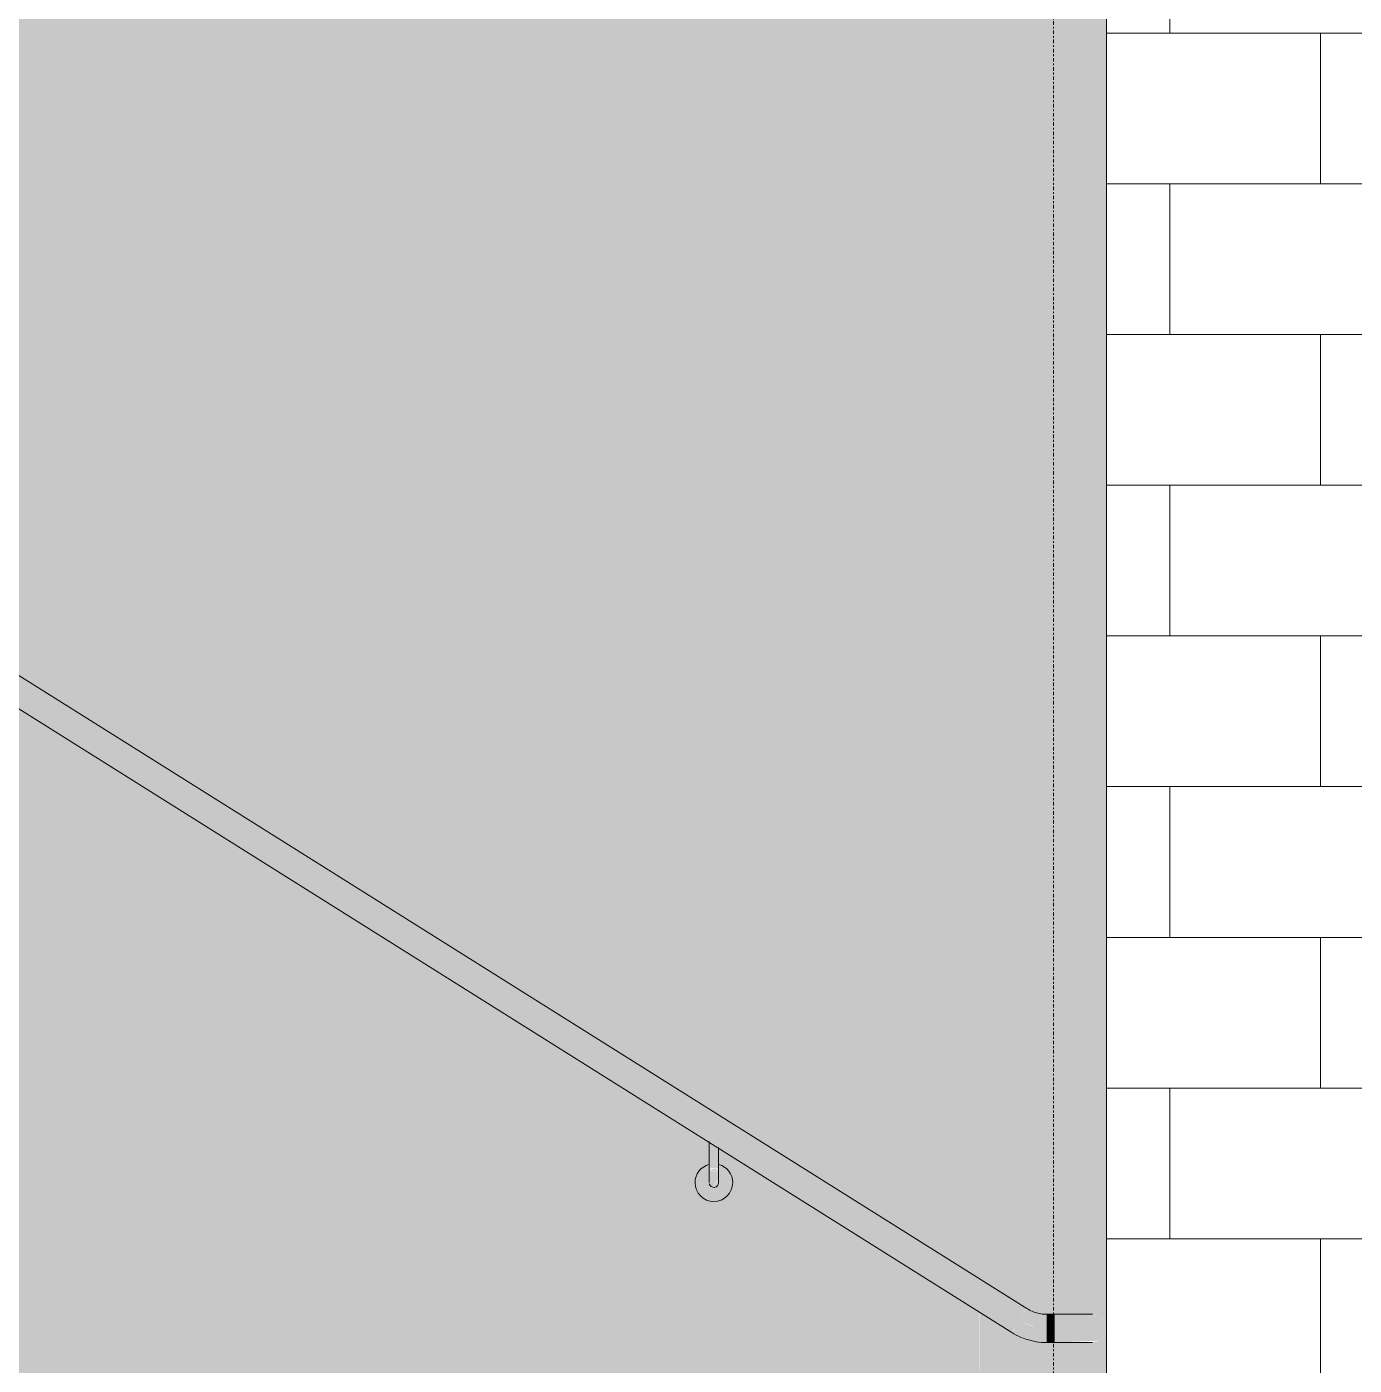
# Model space of a CAD drawing. Header units: inches. Extents: x 9594 to 15314, y -314 to 660.
# Drawn here: x 13416 to 13486.5, y -118.7 to -47.7 of the extents above; entities that cross this region are included whole.
import ezdxf

# ---------------------------------------------------------------- set-up
doc = ezdxf.new("R2010")
doc.units = ezdxf.units.IN
doc.header["$MEASUREMENT"] = 0
doc.linetypes.add('Dash Dot 3_16_', pattern=[0.3125, 0.1875, -0.0625, 0, -0.0625])
for name, color, linetype, lineweight in [('0-5', 50, 'Continuous', 5), ('0-6', 250, 'Continuous', 50), ('A-ANNO-SYMB-1', 150, 'Dash Dot 3_16_', 9), ('A-FLOR-HRAL-1', 7, 'Continuous', 9), ('A-WALL-PATT-3', 55, 'Continuous', 9), ('I-WALL-1', 10, 'Continuous', 13), ('I-WALL-2', 50, 'Continuous', 5), ('I-WALL-3', 7, 'Continuous', 9)]:
    doc.layers.add(name, color=color, linetype=linetype, lineweight=lineweight)

# ---------------------------------------------------------------- blocks, each defined once
blk = doc.blocks.new('Railing - Handrail - Bracket-2362674-BUILDING SECTION - NORTH_SOUTH AT ELEVATOR AND COURTYARD - LOOKING EAST')
at = {"layer": 'A-FLOR-HRAL-1'}
blk.add_hatch(color=256, dxfattribs=at).paths.add_polyline_path([(-3667.634, -108.263), (-3667.167, -108.246), (-3667.209, -107.145), (-3667.542, -106.915), (-3667.667, -106.878), (-3667.659, -108.263)], flags=0)
h = blk.add_hatch(color=256, dxfattribs=at)
h.paths.add_polyline_path([(-3667.167, -108.263), (-3667.231, -108.306), (-3667.176, -108.273)], flags=0)
h.paths.add_polyline_path([(-3667.417, -110.013), (-3667.159, -109.979), (-3666.917, -109.879), (-3666.71, -109.721), (-3666.551, -109.513), (-3666.452, -109.272), (-3666.417, -109.013), (-3666.452, -108.755), (-3666.551, -108.513), (-3666.71, -108.306), (-3666.917, -108.147), (-3667.167, -108.048), (-3667.17, -109.017), (-3667.25, -109.159), (-3667.47, -109.229), (-3667.659, -109.078), (-3667.667, -108.69), (-3667.676, -108.048), (-3667.917, -108.147), (-3668.125, -108.306), (-3668.284, -108.513), (-3668.383, -108.755), (-3668.417, -109.013), (-3668.383, -109.272), (-3668.284, -109.513), (-3668.125, -109.721), (-3667.917, -109.879), (-3667.676, -109.979)], flags=0)
h = blk.add_hatch(color=256, dxfattribs=at)
h.paths.add_polyline_path([(-3667.47, -109.229), (-3667.25, -109.159), (-3667.167, -109.013), (-3667.167, -108.904), (-3667.417, -109.152), (-3667.667, -108.904), (-3667.659, -109.078), (-3667.55, -109.165)], flags=0)
h.paths.add_polyline_path([(-3667.417, -109.152), (-3667.167, -108.826), (-3667.205, -108.306), (-3667.353, -108.478), (-3667.634, -108.306), (-3667.667, -108.306), (-3667.643, -108.926), (-3667.47, -109.096)], flags=0)
h.paths.add_polyline_path([(-3667.353, -108.478), (-3667.241, -108.263), (-3667.578, -108.306), (-3667.417, -108.429)], flags=0)
for p, q in [((-3667.667, -106.82), (-3667.667, -108.263)), ((-3667.167, -108.263), (-3667.167, -107.145))]:
    blk.add_line(p, q, dxfattribs=at)
at = {"layer": 'A-FLOR-HRAL-1', "flags": 128}
for points in [[(-3667.667, -108.263), (-3667.667, -108.293), (-3667.667, -108.323), (-3667.667, -108.353), (-3667.667, -108.383), (-3667.667, -108.412), (-3667.667, -108.442), (-3667.667, -108.471), (-3667.667, -108.499), (-3667.667, -108.528), (-3667.667, -108.555), (-3667.667, -108.583), (-3667.667, -108.61), (-3667.667, -108.636), (-3667.667, -108.662), (-3667.667, -108.687), (-3667.667, -108.711), (-3667.667, -108.735), (-3667.667, -108.758), (-3667.667, -108.78), (-3667.667, -108.801), (-3667.667, -108.822), (-3667.667, -108.841), (-3667.667, -108.86), (-3667.667, -108.878), (-3667.667, -108.895), (-3667.667, -108.91), (-3667.667, -108.925), (-3667.667, -108.939), (-3667.667, -108.951), (-3667.667, -108.962), (-3667.667, -108.973), (-3667.667, -108.982), (-3667.667, -108.99), (-3667.667, -108.997), (-3667.667, -109.003), (-3667.667, -109.007), (-3667.667, -109.01), (-3667.667, -109.012), (-3667.667, -109.013)], [(-3667.167, -109.013), (-3667.167, -109.013), (-3667.167, -109.011), (-3667.167, -109.008), (-3667.167, -109.004), (-3667.167, -108.998), (-3667.167, -108.992), (-3667.167, -108.984), (-3667.167, -108.975), (-3667.167, -108.965), (-3667.167, -108.954), (-3667.167, -108.942), (-3667.167, -108.929), (-3667.167, -108.914), (-3667.167, -108.899), (-3667.167, -108.882), (-3667.167, -108.865), (-3667.167, -108.847), (-3667.167, -108.827), (-3667.167, -108.807), (-3667.167, -108.786), (-3667.167, -108.764), (-3667.167, -108.741), (-3667.167, -108.718), (-3667.167, -108.694), (-3667.167, -108.669), (-3667.167, -108.643), (-3667.167, -108.617), (-3667.167, -108.59), (-3667.167, -108.563), (-3667.167, -108.535), (-3667.167, -108.507), (-3667.167, -108.478), (-3667.167, -108.45), (-3667.167, -108.42), (-3667.167, -108.391), (-3667.167, -108.361), (-3667.167, -108.331), (-3667.167, -108.302), (-3667.167, -108.272), (-3667.167, -108.263)]]:
    blk.add_lwpolyline(points, dxfattribs=at)
at = {"layer": 'A-FLOR-HRAL-1'}
for radius, start, end in [(1, 105, 180), (1, 0, 75), (1, 180, 360), (0.25, 195, 0)]:
    blk.add_arc((-3667.417, -109.013), radius, start, end, dxfattribs=at)
blk = doc.blocks.new('Railing - Railing-2388294-BUILDING SECTION - NORTH_SOUTH AT ELEVATOR AND COURTYARD - LOOKING EAST')
blk.add_blockref('Railing - Handrail - Bracket-2362674-BUILDING SECTION - NORTH_SOUTH AT ELEVATOR AND COURTYARD - LOOKING EAST', (0, 0))
blk = doc.blocks.new('Top Rail Type - Top Rail_Internal_-2388295-BUILDING SECTION - NORTH_SOUTH AT ELEVATOR AND COURTYARD - LOOKING EAST')
at = {"layer": 'A-FLOR-HRAL-1'}
for points in [[(-3651.21, -116.329), (-3650.825, -115.685), (-3759.85, -47.237), (-3760.235, -47.851), (-3651.314, -116.264)], [(-3651.609, -116.964), (-3651.21, -116.329), (-3760.237, -47.853), (-3760.62, -48.494), (-3758.417, -49.837), (-3758.228, -49.944), (-3757.81, -50.259), (-3712.98, -78.376), (-3712.79, -78.483), (-3712.587, -78.664), (-3667.533, -106.919), (-3667.301, -107.065), (-3667.167, -107.192), (-3651.644, -116.942)], [(-3649.748, -116.75), (-3649.748, -116), (-3650.379, -115.88), (-3650.825, -115.715), (-3651.21, -116.329), (-3650.409, -116.657), (-3650.185, -116.688)], [(-3649.748, -117.5), (-3649.748, -116.75), (-3650.522, -116.637), (-3651.21, -116.329), (-3651.596, -116.97), (-3650.652, -117.367), (-3649.827, -117.488)], [(-3649.324, -116.75), (-3649.324, -116), (-3649.748, -116.026), (-3649.748, -116.75)], [(-3648.642, -116.75), (-3646.574, -116.75), (-3646.633, -116.475), (-3646.705, -116.356), (-3646.762, -116.321), (-3646.841, -116.183), (-3647.051, -116.074), (-3647.379, -116.018), (-3648.379, -116.018), (-3649.324, -116.026), (-3649.324, -116.75), (-3648.798, -116.75)], [(-3649.6, -117.5), (-3649.324, -117.474), (-3649.324, -116.75), (-3649.748, -116.75), (-3649.748, -117.5)]]:
    blk.add_hatch(color=256, dxfattribs=at).paths.add_polyline_path(points, flags=0)
h = blk.add_hatch(color=256, dxfattribs=at)
h.paths.add_polyline_path([(-3649.324, -117.5), (-3646.949, -117.4), (-3646.785, -117.254), (-3646.762, -117.179), (-3646.662, -117.096), (-3646.582, -116.813), (-3646.599, -116.75), (-3649.324, -116.75), (-3649.324, -117.489)], flags=0)
h.paths.add_polyline_path([(-3648.298, -117.498), (-3648.58, -117.489), (-3648.379, -117.498)], flags=0)
for p, q in [((-3650.812, -115.694), (-3759.836, -47.215)), ((-3760.634, -48.486), (-3651.609, -116.964)), ((-3649.324, -116), (-3649.748, -116)), ((-3649.748, -117.5), (-3649.324, -117.5))]:
    blk.add_line(p, q, dxfattribs=at)
at = {"layer": 'A-FLOR-HRAL-1', "flags": 128}
for points in [[(-3649.748, -116), (-3649.828, -115.998), (-3649.908, -115.994), (-3649.987, -115.986), (-3650.066, -115.974), (-3650.145, -115.96), (-3650.223, -115.943), (-3650.3, -115.922), (-3650.377, -115.898), (-3650.452, -115.872), (-3650.527, -115.842), (-3650.6, -115.81), (-3650.671, -115.774), (-3650.741, -115.736), (-3650.81, -115.695), (-3650.812, -115.694)], [(-3647.324, -116), (-3647.325, -116), (-3647.33, -116), (-3647.338, -116), (-3647.349, -116), (-3647.364, -116), (-3647.381, -116), (-3647.402, -116), (-3647.425, -116), (-3647.452, -116), (-3647.482, -116), (-3647.514, -116), (-3647.55, -116), (-3647.588, -116), (-3647.629, -116), (-3647.673, -116), (-3647.72, -116), (-3647.769, -116), (-3647.82, -116), (-3647.874, -116), (-3647.93, -116), (-3647.989, -116), (-3648.049, -116), (-3648.112, -116), (-3648.177, -116), (-3648.243, -116), (-3648.311, -116), (-3648.381, -116), (-3648.452, -116), (-3648.525, -116), (-3648.599, -116), (-3648.674, -116), (-3648.75, -116), (-3648.827, -116), (-3648.905, -116), (-3648.984, -116), (-3649.063, -116), (-3649.142, -116), (-3649.222, -116), (-3649.302, -116), (-3649.324, -116)], [(-3651.609, -116.964), (-3651.489, -117.036), (-3651.367, -117.103), (-3651.241, -117.165), (-3651.113, -117.223), (-3650.983, -117.275), (-3650.851, -117.321), (-3650.718, -117.363), (-3650.582, -117.399), (-3650.446, -117.43), (-3650.308, -117.455), (-3650.17, -117.474), (-3650.03, -117.489), (-3649.891, -117.497), (-3649.751, -117.5), (-3649.748, -117.5)], [(-3649.324, -117.5), (-3649.244, -117.5), (-3649.164, -117.5), (-3649.084, -117.5), (-3649.005, -117.5), (-3648.926, -117.5), (-3648.848, -117.5), (-3648.771, -117.5), (-3648.695, -117.5), (-3648.619, -117.5), (-3648.545, -117.5), (-3648.472, -117.5), (-3648.4, -117.5), (-3648.33, -117.5), (-3648.261, -117.5), (-3648.194, -117.5), (-3648.129, -117.5), (-3648.066, -117.5), (-3648.005, -117.5), (-3647.946, -117.5), (-3647.889, -117.5), (-3647.834, -117.5), (-3647.782, -117.5), (-3647.733, -117.5), (-3647.685, -117.5), (-3647.641, -117.5), (-3647.599, -117.5), (-3647.56, -117.5), (-3647.524, -117.5), (-3647.49, -117.5), (-3647.46, -117.5), (-3647.432, -117.5), (-3647.408, -117.5), (-3647.386, -117.5), (-3647.368, -117.5), (-3647.353, -117.5), (-3647.341, -117.5), (-3647.332, -117.5), (-3647.326, -117.5), (-3647.324, -117.5), (-3647.324, -117.5)]]:
    blk.add_lwpolyline(points, dxfattribs=at)
blk = doc.blocks.new('CTR - 1st Phase -Stairs _ Elevators_rvt-2-BUILDING SECTION - NORTH_SOUTH AT ELEVATOR AND COURTYARD - LOOKING EAST')
at = {"layer": 'A-WALL-PATT-3'}
h = blk.add_hatch(dxfattribs=at)
h.set_pattern_fill('FP_71', color=256, style=0, pattern_type=2)
h.set_pattern_definition([(0, (-3819.324, -208), (0, 8), []), (90, (-3819.324, -208), (-8, 8), [8, -8])])
h.paths.add_polyline_path([(-3819.324, -166.006), (-3587.324, -166), (-3587.324, -162), (-3599.324, -162), (-3599.324, -166), (-3819.324, -166)], flags=0)
h.paths.add_polyline_path([(-3771.324, -152), (-3771.324, -88.875), (-3819.324, -88.875), (-3819.324, -152), (-3803.898, -152)], flags=0)
h.paths.add_polyline_path([(-3646.574, -152), (-3587.324, -152), (-3587.324, -12.875), (-3650.324, -12.875), (-3650.324, -13.25), (-3646.574, -13.25), (-3646.574, -143.041)], flags=0)
h.paths.add_polyline_path([(-3774.348, -47.284), (-3774.261, -47.23), (-3774.307, -47.23), (-3774.32, -47.248)], flags=0)
h.paths.add_polyline_path([(-3784.643, -40.018), (-3784.643, -40.002), (-3784.442, -40.011)], flags=0)
h.paths.add_polyline_path([(-3771.574, -76), (-3771.324, -76), (-3771.324, -48.409), (-3773.838, -48.378), (-3774.182, -48.226), (-3774.238, -48.161), (-3774.261, -48.088), (-3774.364, -47.996), (-3774.429, -47.807), (-3774.432, -47.534), (-3774.363, -47.319), (-3774.398, -47.319), (-3774.433, -47.18), (-3774.449, -44.909), (-3774.423, -42.92), (-3774.348, -42.463), (-3774.265, -42.254), (-3774.074, -41.934), (-3773.824, -41.63), (-3773.671, -41.5), (-3785.837, -41.47), (-3786.182, -41.317), (-3786.237, -41.254), (-3786.261, -41.179), (-3786.363, -41.09), (-3786.429, -40.902), (-3786.427, -40.584), (-3786.36, -40.404), (-3786.284, -40.335), (-3786.261, -40.321), (-3786.182, -40.183), (-3785.984, -40.077), (-3785.643, -40.018), (-3784.643, -40.018), (-3782.949, -40), (-3771.673, -39.977), (-3771.324, -39.903), (-3771.324, 0), (-3819.324, 0), (-3819.324, -76), (-3771.694, -76)], flags=0)
h.paths.add_polyline_path([(-3772.643, -46.927), (-3771.324, -46.909), (-3771.324, -41.771), (-3772.949, -42.841), (-3772.974, -43.068), (-3772.949, -43.068), (-3772.949, -46.915), (-3772.725, -46.924)], flags=0)
h.paths.add_polyline_path([(-3772.643, -46.927), (-3772.643, -46.911), (-3772.474, -46.921)], flags=0)
h.paths.add_polyline_path([(-3772.96, -43.068), (-3772.946, -42.92), (-3772.931, -42.947), (-3772.949, -43.021)], flags=0)
at = {"layer": 'I-WALL-1'}
h = blk.add_hatch(color=256, dxfattribs=at)
h.paths.add_polyline_path([(-3771.324, -152), (-3674.991, -152), (-3771.324, -91.494), (-3771.324, -143.041)], flags=0)
h.paths.add_polyline_path([(-3653.324, -152), (-3653.336, -115.88), (-3667.167, -107.192), (-3667.159, -108.048), (-3666.917, -108.147), (-3666.71, -108.306), (-3666.551, -108.513), (-3666.452, -108.755), (-3666.417, -109.013), (-3666.452, -109.272), (-3666.551, -109.513), (-3666.71, -109.721), (-3666.917, -109.879), (-3667.159, -109.979), (-3667.417, -110.013), (-3667.676, -109.979), (-3667.917, -109.879), (-3668.125, -109.721), (-3668.284, -109.513), (-3668.383, -109.272), (-3668.417, -109.013), (-3668.383, -108.755), (-3668.284, -108.513), (-3668.125, -108.306), (-3667.917, -108.147), (-3667.667, -108.013), (-3667.667, -106.878), (-3712.605, -78.653), (-3712.596, -79.508), (-3712.355, -79.608), (-3712.148, -79.767), (-3711.989, -79.974), (-3711.889, -80.215), (-3711.855, -80.474), (-3711.889, -80.733), (-3711.989, -80.974), (-3712.148, -81.181), (-3712.355, -81.34), (-3712.596, -81.44), (-3712.855, -81.474), (-3713.114, -81.44), (-3713.355, -81.34), (-3713.562, -81.181), (-3713.721, -80.974), (-3713.821, -80.733), (-3713.855, -80.474), (-3713.821, -80.215), (-3713.721, -79.974), (-3713.562, -79.767), (-3713.355, -79.608), (-3713.105, -79.474), (-3713.105, -78.338), (-3758.042, -50.113), (-3758.034, -50.969), (-3757.792, -51.069), (-3757.585, -51.228), (-3757.426, -51.435), (-3757.327, -51.676), (-3757.292, -51.935), (-3757.327, -52.194), (-3757.426, -52.435), (-3757.585, -52.642), (-3757.81, -52.808), (-3758.034, -52.901), (-3758.292, -52.935), (-3758.551, -52.901), (-3758.792, -52.801), (-3759, -52.642), (-3759.159, -52.435), (-3759.258, -52.194), (-3759.292, -51.935), (-3759.258, -51.676), (-3759.159, -51.435), (-3759, -51.228), (-3758.792, -51.069), (-3758.542, -50.935), (-3758.551, -49.794), (-3760.841, -48.401), (-3760.9, -48.409), (-3771.324, -48.409), (-3771.324, -82.909), (-3760.824, -82.909), (-3760.574, -82.976), (-3760.47, -83.056), (-3760.341, -83.28), (-3760.341, -83.539), (-3760.47, -83.763), (-3760.574, -83.842), (-3760.824, -83.909), (-3761.824, -83.909), (-3761.824, -84.909), (-3761.074, -84.909), (-3761.074, -88.409), (-3761.824, -88.409), (-3761.824, -89.818), (-3749.824, -89.818), (-3749.574, -89.885), (-3749.47, -89.965), (-3749.341, -90.189), (-3749.341, -90.448), (-3749.47, -90.672), (-3749.574, -90.751), (-3749.824, -90.818), (-3750.824, -90.818), (-3750.824, -91.818), (-3750.074, -91.818), (-3750.074, -95.318), (-3750.824, -95.318), (-3750.824, -96.727), (-3738.824, -96.727), (-3738.574, -96.794), (-3738.47, -96.874), (-3738.341, -97.098), (-3738.341, -97.357), (-3738.47, -97.581), (-3738.574, -97.66), (-3738.824, -97.727), (-3739.824, -97.727), (-3739.824, -98.727), (-3739.074, -98.727), (-3739.074, -102.227), (-3739.824, -102.227), (-3739.824, -103.636), (-3727.824, -103.636), (-3727.574, -103.703), (-3727.47, -103.783), (-3727.341, -104.007), (-3727.341, -104.266), (-3727.47, -104.49), (-3727.574, -104.569), (-3727.824, -104.636), (-3728.824, -104.636), (-3728.824, -105.636), (-3728.074, -105.636), (-3728.074, -109.136), (-3728.824, -109.136), (-3728.824, -110.545), (-3716.824, -110.545), (-3716.574, -110.612), (-3716.47, -110.692), (-3716.341, -110.916), (-3716.341, -111.175), (-3716.47, -111.399), (-3716.574, -111.478), (-3716.824, -111.545), (-3717.824, -111.545), (-3717.824, -112.545), (-3717.074, -112.545), (-3717.074, -116.045), (-3717.824, -116.045), (-3717.824, -117.455), (-3705.824, -117.455), (-3705.574, -117.522), (-3705.47, -117.601), (-3705.341, -117.825), (-3705.341, -118.084), (-3705.47, -118.308), (-3705.574, -118.388), (-3705.824, -118.455), (-3706.824, -118.455), (-3706.824, -119.455), (-3706.074, -119.455), (-3706.074, -122.955), (-3706.824, -122.955), (-3706.824, -124.364), (-3694.824, -124.364), (-3694.574, -124.431), (-3694.47, -124.51), (-3694.341, -124.734), (-3694.341, -124.993), (-3694.47, -125.217), (-3694.574, -125.297), (-3694.824, -125.364), (-3695.824, -125.364), (-3695.824, -126.364), (-3695.074, -126.364), (-3695.074, -129.864), (-3695.824, -129.864), (-3695.824, -131.273), (-3683.824, -131.273), (-3683.574, -131.34), (-3683.47, -131.419), (-3683.341, -131.643), (-3683.341, -131.902), (-3683.47, -132.126), (-3683.574, -132.206), (-3683.824, -132.273), (-3684.824, -132.273), (-3684.824, -133.273), (-3684.074, -133.273), (-3684.074, -136.773), (-3684.824, -136.773), (-3684.824, -138.182), (-3672.824, -138.182), (-3672.574, -138.249), (-3672.47, -138.328), (-3672.341, -138.552), (-3672.341, -138.811), (-3672.47, -139.035), (-3672.574, -139.115), (-3672.824, -139.182), (-3673.824, -139.182), (-3673.824, -140.182), (-3673.074, -140.182), (-3673.074, -143.682), (-3673.824, -143.682), (-3673.824, -145.091), (-3661.824, -145.091), (-3661.574, -145.158), (-3661.47, -145.237), (-3661.341, -145.461), (-3661.341, -145.72), (-3661.47, -145.944), (-3661.574, -146.024), (-3661.824, -146.091), (-3662.824, -146.091), (-3662.824, -147.091), (-3662.074, -147.091), (-3662.074, -150.591), (-3662.824, -150.591), (-3662.824, -152), (-3661.574, -152)], flags=0)
h.paths.add_polyline_path([(-3653.324, -114.116), (-3653.324, -12.875), (-3684.324, -12.875), (-3684.324, 0), (-3771.324, 0), (-3771.324, -46.909), (-3760.729, -46.935), (-3760.224, -47.047), (-3759.671, -47.319), (-3661.445, -109.015)], flags=0)
at = {"layer": 'I-WALL-2'}
h = blk.add_hatch(color=256, dxfattribs=at)
h.paths.add_polyline_path([(-3646.574, -116.75), (-3646.574, -13.25), (-3653.324, -13.25), (-3653.324, -114.116), (-3650.614, -115.779), (-3650.209, -115.94), (-3649.748, -116), (-3647.153, -116.041), (-3646.841, -116.183), (-3646.785, -116.246), (-3646.762, -116.321), (-3646.674, -116.375), (-3646.596, -116.584)], flags=0)
h.paths.add_polyline_path([(-3648.379, -117.482), (-3648.379, -117.498), (-3648.58, -117.489)], flags=0)
h.paths.add_polyline_path([(-3646.574, -152), (-3646.599, -116.944), (-3646.705, -117.144), (-3646.762, -117.179), (-3646.841, -117.317), (-3646.949, -117.4), (-3647.379, -117.482), (-3648.379, -117.482), (-3649.921, -117.474), (-3650.928, -117.283), (-3651.905, -116.778), (-3653.324, -115.887), (-3653.324, -152)], flags=0)
at = {"layer": 'I-WALL-3'}
blk.add_line((-3646.574, -13.25), (-3646.574, -152), dxfattribs=at)
at = {"layer": '0-6'}
for name in ['Top Rail Type - Top Rail_Internal_-2388295-BUILDING SECTION - NORTH_SOUTH AT ELEVATOR AND COURTYARD - LOOKING EAST', 'Railing - Railing-2388294-BUILDING SECTION - NORTH_SOUTH AT ELEVATOR AND COURTYARD - LOOKING EAST']:
    blk.add_blockref(name, (0, 0), dxfattribs=at)

msp = doc.modelspace()

# ---------------------------------------------------------------- linework, layer by layer
at = {"layer": 'A-ANNO-SYMB-1'}
msp.add_line((13470.497, 460.607), (13470.497, -226.358), dxfattribs=at)

# ---------------------------------------------------------------- block references
at = {"layer": '0-5'}
msp.add_blockref('CTR - 1st Phase -Stairs _ Elevators_rvt-2-BUILDING SECTION - NORTH_SOUTH AT ELEVATOR AND COURTYARD - LOOKING EAST', (17119.892, 0), dxfattribs=at)

doc.saveas('drawing.dxf')
